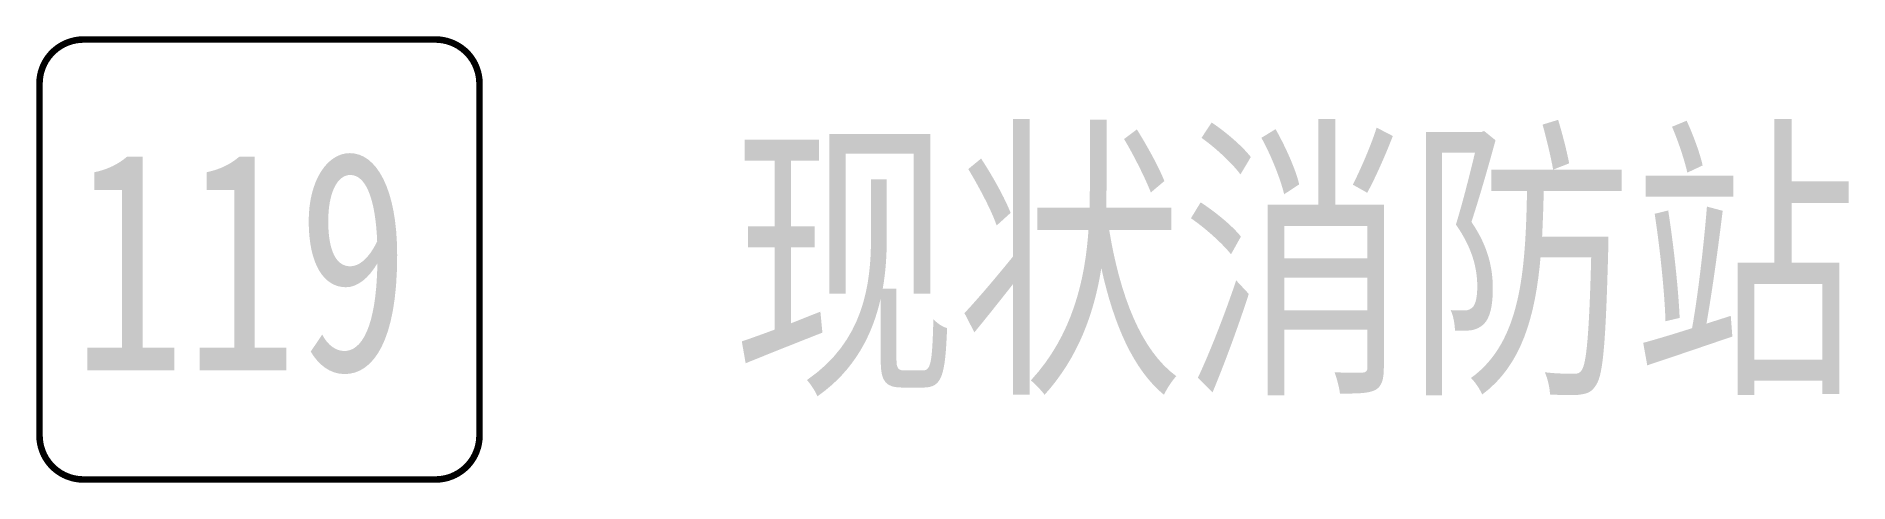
# Model space of a CAD drawing. Header units: millimetres. Extents: x -0.1 to 28.8, y -0.8 to 6.3.
import ezdxf

# ---------------------------------------------------------------- set-up
doc = ezdxf.new("R2010")
doc.units = ezdxf.units.MM
doc.layers.add('设施图块', color=7, linetype='Continuous')
doc.styles.add('HT', font='SIMHEI.TTF')
doc.styles.add('设施块标注', font='SIMFANG.TTF', dxfattribs={"width": 0.75})

msp = doc.modelspace()

# ---------------------------------------------------------------- linework, layer by layer
at = {"layer": '设施图块', "color": 5, "const_width": 0.104}
msp.add_lwpolyline([(0, 5.598, -0.41422), (0.7, 6.298), (6.298, 6.298, -0.414214), (6.998, 5.598), (6.998, 0, -0.414214), (6.298, -0.7), (0.7, -0.7, -0.414214), (0, 0), (0, 5.598)], format="xyb", dxfattribs=at)

# ---------------------------------------------------------------- texts
at = {"layer": '设施图块', "color": 5, "style": 'HT', "width": 0.75}
msp.add_text('119', height=3.5, dxfattribs=at).set_placement((0.528, 1.034))
at = {"layer": '设施图块', "style": '设施块标注', "width": 0.75}
msp.add_attdef('现状消防站', (11.016, 1.02), '现状消防站', height=3.5, dxfattribs=at)

doc.saveas('drawing.dxf')
